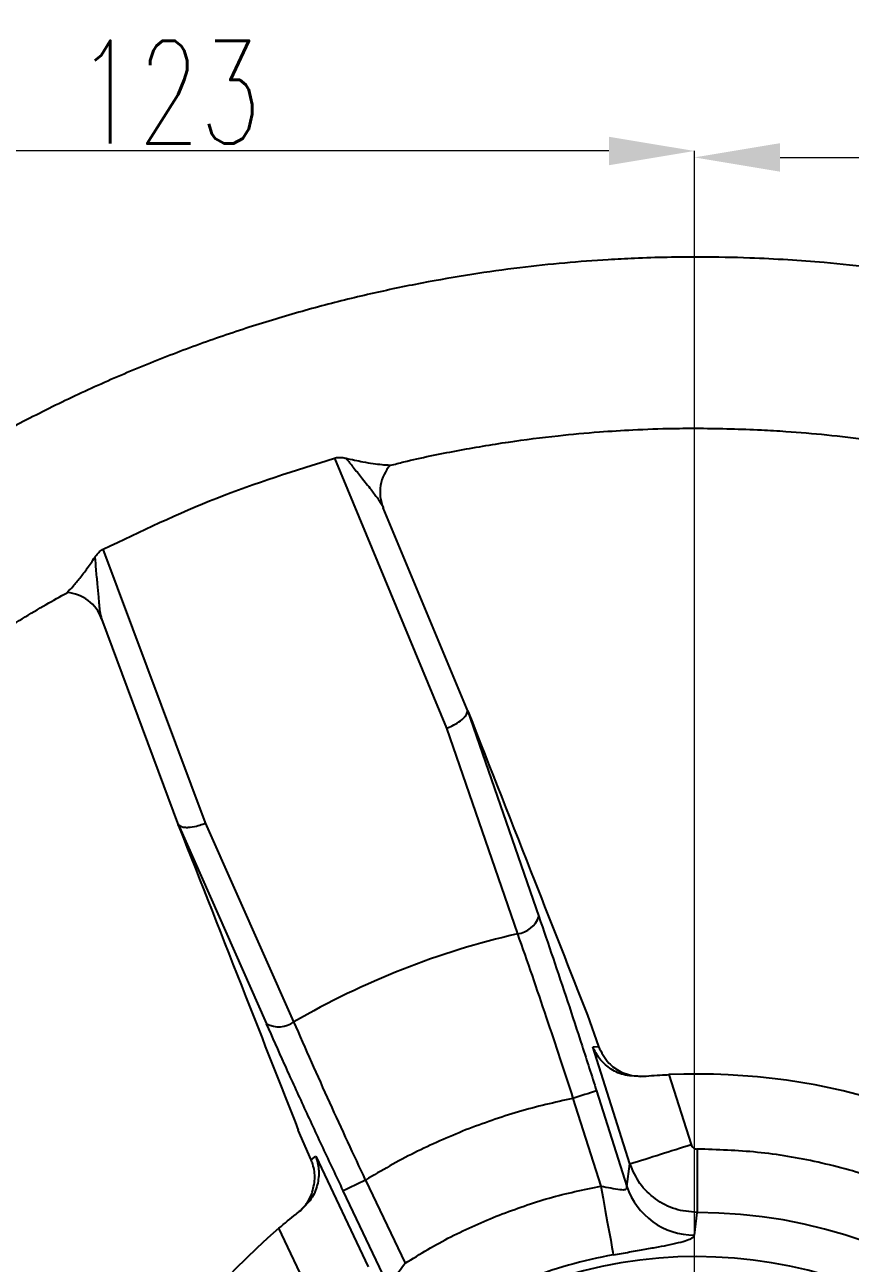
# Model space of a CAD drawing. Header units: millimetres. Extents: x 1852 to 4288, y 681 to 2404.
# Drawn here: x 2824.6 to 2921, y 1180.1 to 1324.8 of the extents above; entities that cross this region are included whole.
import ezdxf

# ---------------------------------------------------------------- set-up
doc = ezdxf.new("R2010")
doc.units = ezdxf.units.MM
doc.layers.add('AM_5', color=3, linetype='Continuous', lineweight=25)
doc.styles.add('SLDTEXTSTYLE1', font='txt.shx', dxfattribs={"width": 0.7, "bigfont": 'gbcbig.shx'})
doc.dimstyles.new('SLDDIMSTYLE12$0', dxfattribs={"dimtxt": 12, "dimasz": 10, "dimexe": 0, "dimexo": 0.0625, "dimgap": 0.875, "dimtad": 1, "dimdec": 1, "dimlfac": 1.8, "dimrnd": 1e-09, "dimzin": 12, "dimdsep": 46, "dimtxsty": 'SLDTEXTSTYLE1', "dimcen": 0.09, "dimdle": 8.16, "dimclrd": 3, "dimclre": 3, "dimadec": 0, "dimazin": 3, "dimtfac": 1, "dimtdec": 1, "dimtofl": 0, "dimtmove": 0, "dimatfit": 3, "dimfxl": 0, "dimfrac": 2, "dimtolj": 1, "dimlwd": 5, "dimlwe": 5, "dimarcsym": 0})

# ---------------------------------------------------------------- blocks, each defined once
blk = doc.blocks.new('*D95')
at = {"layer": 'AM_5', "color": 3, "linetype": 'Continuous', "lineweight": 5, "transparency": 16777216}
for p, q in [((2780.03, 1160.2), (2780.03, 1310.02)), ((2892.8, 1310.02), (2790.03, 1310.02))]:
    blk.add_line(p, q, dxfattribs=at)
at = {"layer": 'AM_5', "color": 3, "lineweight": 5, "transparency": 16777216}
blk.add_line((2902.8, 1125.73), (2902.8, 1310.02), dxfattribs=at)
at = {"layer": 'AM_5', "color": 3, "transparency": 16777216}
for points in [[(2790.03, 1311.68), (2790.03, 1308.35), (2780.03, 1310.02)], [(2892.8, 1311.68), (2892.8, 1308.35), (2902.8, 1310.02)]]:
    blk.add_solid(points, dxfattribs=at)
at = {"layer": 'Defpoints', "color": 0, "transparency": 16777216}
for p in [(2780.03, 1310.02), (2780.03, 1160.13), (2902.8, 1125.67)]:
    blk.add_point(p, dxfattribs=at)
at = {"layer": 'AM_5', "color": 0, "transparency": 16777216, "insert": (2841.41, 1316.89), "char_height": 12, "attachment_point": 5, "style": 'SLDTEXTSTYLE1'}
blk.add_mtext('\\A1;123', dxfattribs=at)
blk = doc.blocks.new('*D96')
at = {"layer": 'AM_5', "color": 3, "lineweight": 5, "transparency": 16777216}
blk.add_line((2902.79, 1126.17), (2902.79, 1309.27), dxfattribs=at)
at = {"layer": 'AM_5', "color": 3, "linetype": 'Continuous', "lineweight": 5, "transparency": 16777216}
for p, q in [((2912.79, 1309.27), (3070.03, 1309.27)), ((3080.03, 1199.96), (3080.03, 1309.27))]:
    blk.add_line(p, q, dxfattribs=at)
at = {"layer": 'AM_5', "color": 3, "transparency": 16777216}
for points in [[(2912.79, 1310.93), (2912.79, 1307.6), (2902.79, 1309.27)], [(3070.03, 1310.93), (3070.03, 1307.6), (3080.03, 1309.27)]]:
    blk.add_solid(points, dxfattribs=at)
at = {"layer": 'Defpoints', "color": 0, "transparency": 16777216}
for p in [(3080.03, 1309.27), (3080.03, 1199.9), (2902.79, 1126.11)]:
    blk.add_point(p, dxfattribs=at)
at = {"layer": 'AM_5', "color": 0, "transparency": 16777216, "insert": (2991.41, 1316.14), "char_height": 12, "attachment_point": 5, "style": 'SLDTEXTSTYLE1'}
blk.add_mtext('\\A1;178', dxfattribs=at)
blk = doc.blocks.new('*D79')
at = {"layer": 'AM_5', "color": 3, "lineweight": 5, "transparency": 16777216}
blk.add_line((3196, 1243.11), (3227.25, 1243.11), dxfattribs=at)
at = {"layer": 'AM_5', "color": 3, "linetype": 'Continuous', "lineweight": 5, "transparency": 16777216}
for p, q in [((3227.25, 1233.11), (3227.25, 1135.67)), ((2902.86, 1125.67), (3227.25, 1125.67))]:
    blk.add_line(p, q, dxfattribs=at)
at = {"layer": 'AM_5', "color": 3, "transparency": 16777216}
for points in [[(3225.58, 1233.11), (3228.91, 1233.11), (3227.25, 1243.11)], [(3225.58, 1135.67), (3228.91, 1135.67), (3227.25, 1125.67)]]:
    blk.add_solid(points, dxfattribs=at)
at = {"layer": 'Defpoints', "color": 0, "transparency": 16777216}
for p in [(3195.94, 1243.11), (2902.8, 1125.67), (3227.25, 1125.67)]:
    blk.add_point(p, dxfattribs=at)
at = {"layer": 'AM_5', "color": 0, "transparency": 16777216, "insert": (3220.37, 1184.39), "char_height": 12, "attachment_point": 5, "rotation": 90, "style": 'SLDTEXTSTYLE1'}
blk.add_mtext('\\A1;115', dxfattribs=at)

msp = doc.modelspace()

# ---------------------------------------------------------------- linework, layer by layer
at = {"color": 7, "linetype": 'Continuous', "lineweight": 25}
for p, q in [((2860.766, 1274.141), (2873.843, 1242.589)), ((2876.37, 1244.479), (2866.456, 1268.322)), ((2845.697, 1231.499), (2833.759, 1263.5)), ((2833.557, 1255.359), (2842.556, 1231.156)), ((2876.282, 1244.663), (2884.62, 1220.558)), ((2873.843, 1242.589), (2882.131, 1218.546)), ((2856.02, 1208.258), (2845.697, 1231.499)), ((2842.495, 1231.351), (2852.824, 1208.03)), ((2890.292, 1209.052), (2891.597, 1205.37)), ((2890.93, 1205.335), (2891.597, 1205.37)), ((2895.265, 1191.681), (2890.93, 1205.335)), ((2894.575, 1202.268), (2895.466, 1201.997)), ((2895.466, 1201.997), (2895.471, 1201.997)), ((2895.471, 1201.997), (2896.92, 1201.905)), ((2899.807, 1202.097), (2902.4, 1193.932)), ((2891.362, 1200.192), (2894.903, 1189.039)), ((2888.611, 1199.325), (2891.867, 1189.071)), ((2858.028, 1192.141), (2856.532, 1195.593)), ((2858.028, 1192.141), (2858.56, 1192.58)), ((2858.56, 1192.58), (2864.703, 1179.639)), ((2894.903, 1189.039), (2895.265, 1191.681)), ((2864.387, 1189.78), (2869, 1180.061)), ((2857.77, 1187.464), (2858.097, 1188.153)), ((2866.798, 1177.965), (2861.78, 1188.536)), ((2857.766, 1187.461), (2857.77, 1187.464)), ((2902.795, 1183.355), (2903.111, 1185.987)), ((2857.94, 1176.414), (2854.267, 1184.153))]:
    msp.add_line(p, q, dxfattribs=at)
at = {"color": 7, "linetype": 'Continuous', "lineweight": 25, "flags": 128}
for points in [[(2903.121, 1193.401), (2903.119, 1192.066), (2903.117, 1190.775), (2903.116, 1189.568), (2903.114, 1188.484), (2903.113, 1187.557), (2903.112, 1186.818), (2903.111, 1186.289), (2903.111, 1185.987)], [(2891.867, 1189.071), (2892.128, 1187.625), (2892.381, 1186.225), (2892.617, 1184.917), (2892.83, 1183.742), (2893.011, 1182.738), (2893.156, 1181.936), (2893.26, 1181.363), (2893.32, 1181.036)]]:
    msp.add_lwpolyline(points, dxfattribs=at)
at = {"color": 7, "linetype": 'Continuous', "lineweight": 25}
for centre, radius, start, end in [((2870.745, 1270.166), 4.668, 137.52481, 203.27152), ((2829.164, 1253.783), 4.668, 19.7383, 85.47923), ((2881.737, 1221.579), 3.058, 277.39752, 340.49784), ((2903.027, 1127.235), 93.672, 102.88972, 120.12054), ((2854.236, 1210.754), 3.068, 242.60529, 305.56074), ((2903.027, 1127.167), 75, 10.54851, 92.46086), ((3011.885, 813.128), 405.394, 107.29542, 107.70302), ((2582.329, 2195.895), 1051.844, 287.308245, 287.715785), ((3048.312, 800.898), 430.183, 115.31225, 115.69693), ((2902.764, 1191.632), 8.277, 198.25, 270.21482), ((2903.027, 1127.178), 58.809, 13.09228, 89.91829), ((2903.027, 1127.167), 75, 130.5515, 212.46111), ((2903.027, 1127.258), 53.574, 308.26934, 171.50515), ((2903.027, 1127.241), 54.664, 100.22856, 122.78193)]:
    msp.add_arc(centre, radius, start, end, dxfattribs=at)
for points, knots in [([(2902.594, 956.935), (2905.154, 956.96), (2908.734, 956.995), (2914.004, 957.274), (2918.468, 957.609), (2923.784, 958.175), (2929.353, 958.948), (2935.167, 959.958), (2941.138, 961.214), (2947.214, 962.725), (2953.352, 964.495), (2959.517, 966.53), (2965.681, 968.829), (2971.817, 971.394), (2977.906, 974.225), (2983.925, 977.319), (2989.858, 980.673), (2995.687, 984.285), (3001.397, 988.151), (3006.972, 992.265), (3012.4, 996.622), (3017.665, 1001.216), (3022.757, 1006.041), (3027.661, 1011.089), (3032.368, 1016.352), (3036.866, 1021.822), (3041.144, 1027.49), (3045.193, 1033.347), (3049.003, 1039.384), (3052.564, 1045.589), (3055.87, 1051.954), (3058.91, 1058.467), (3061.68, 1065.116), (3064.17, 1071.89), (3066.375, 1078.778), (3068.29, 1085.767), (3069.909, 1092.844), (3071.226, 1099.998), (3072.239, 1107.215), (3072.944, 1114.482), (3073.337, 1121.786), (3073.415, 1129.114), (3073.178, 1136.452), (3072.624, 1143.787), (3071.752, 1151.105), (3070.562, 1158.392), (3069.054, 1165.634), (3067.229, 1172.819), (3065.088, 1179.932), (3062.634, 1186.959), (3059.87, 1193.888), (3056.797, 1200.704), (3053.42, 1207.395), (3049.742, 1213.947), (3045.768, 1220.347), (3041.503, 1226.582), (3036.952, 1232.64), (3032.12, 1238.508), (3027.013, 1244.175), (3021.637, 1249.627), (3016.19, 1254.675), (3010.717, 1259.327), (3005.258, 1263.597), (2999.633, 1267.639), (2993.852, 1271.447), (2987.924, 1275.016), (2981.862, 1278.338), (2975.676, 1281.408), (2969.38, 1284.221), (2962.986, 1286.773), (2956.511, 1289.059), (2949.973, 1291.076), (2943.398, 1292.818), (2936.825, 1294.283), (2930.331, 1295.465), (2924.042, 1296.362), (2918.518, 1296.945), (2913.635, 1297.313), (2908.811, 1297.552), (2902.837, 1297.67), (2897.32, 1297.559), (2892.051, 1297.287), (2887.587, 1296.95), (2882.27, 1296.385), (2876.701, 1295.612), (2870.888, 1294.602), (2864.917, 1293.345), (2858.841, 1291.835), (2852.703, 1290.064), (2846.538, 1288.03), (2840.374, 1285.73), (2834.237, 1283.165), (2828.149, 1280.335), (2822.13, 1277.241), (2816.197, 1273.886), (2810.368, 1270.274), (2804.658, 1266.409), (2799.082, 1262.295), (2793.655, 1257.937), (2788.389, 1253.343), (2783.298, 1248.519), (2778.393, 1243.471), (2773.686, 1238.208), (2769.189, 1232.738), (2764.91, 1227.07), (2760.862, 1221.213), (2757.052, 1215.176), (2753.49, 1208.97), (2750.185, 1202.605), (2747.143, 1196.093), (2744.381, 1189.442), (2742.044, 1183.16), (2740.765, 1179.055), (2740.202, 1177.246)], [0, 0, 0, 0, 0.01020738, 0.01427401, 0.02103699, 0.02805607, 0.03558666, 0.0434511, 0.05157826, 0.05991132, 0.06840986, 0.07704394, 0.08579098, 0.09463359, 0.10355821, 0.11255405, 0.12161242, 0.13072624, 0.1398897, 0.14909794, 0.15834689, 0.16763314, 0.17695375, 0.18630622, 0.19568842, 0.20509849, 0.21453484, 0.22399606, 0.23348097, 0.24298851, 0.25251779, 0.26206801, 0.27163852, 0.28122873, 0.29083816, 0.30046642, 0.31011319, 0.31977821, 0.32946132, 0.33916239, 0.34888138, 0.35861831, 0.36837328, 0.37814642, 0.38793798, 0.39774825, 0.40757761, 0.41742653, 0.42729557, 0.4371854, 0.4470968, 0.45703069, 0.46698816, 0.47697044, 0.48697902, 0.49701559, 0.50708218, 0.51718117, 0.52731537, 0.53748817, 0.54770366, 0.5569145, 0.56612256, 0.57532659, 0.5845258, 0.59371913, 0.60290519, 0.61208206, 0.62124705, 0.63039624, 0.63952364, 0.64861966, 0.65766788, 0.66663751, 0.67546331, 0.68397889, 0.69196332, 0.69760555, 0.70350123, 0.71121989, 0.72142727, 0.72549391, 0.73225688, 0.73927596, 0.74680655, 0.754671, 0.76279816, 0.77113122, 0.77962976, 0.78826384, 0.79701087, 0.80585349, 0.81477811, 0.82377394, 0.83283231, 0.84194614, 0.85110959, 0.86031783, 0.86956679, 0.87885303, 0.88817364, 0.89752611, 0.90690831, 0.91631839, 0.92575473, 0.93521596, 0.94470086, 0.95420841, 0.96373768, 0.97328791, 0.98285841, 0.99244862, 1, 1, 1, 1]), ([(2867.31, 1273.294), (2867.825, 1273.428), (2870.373, 1274.09), (2874.97, 1275.014), (2880.975, 1276.042), (2886.543, 1276.749), (2891.388, 1277.196), (2895.858, 1277.473), (2899.763, 1277.611), (2902.362, 1277.621), (2903.41, 1277.624)], [0, 0, 0, 0, 0.0437848, 0.2166657, 0.3856416, 0.5451731, 0.6784691, 0.7860719, 0.9137261, 1, 1, 1, 1]), ([(2903.41, 1277.624), (2905.811, 1277.587), (2909.169, 1277.535), (2914.112, 1277.231), (2918.301, 1276.874), (2923.288, 1276.283), (2928.509, 1275.483), (2933.955, 1274.445), (2939.543, 1273.162), (2945.223, 1271.623), (2950.951, 1269.825), (2956.694, 1267.765), (2962.425, 1265.441), (2968.117, 1262.853), (2973.749, 1260.003), (2979.301, 1256.893), (2984.754, 1253.527), (2990.091, 1249.907), (2995.297, 1246.04), (3000.356, 1241.932), (3005.254, 1237.587), (3009.977, 1233.015), (3014.513, 1228.221), (3018.849, 1223.216), (3022.974, 1218.007), (3026.876, 1212.603), (3030.545, 1207.016), (3033.972, 1201.255), (3037.146, 1195.331), (3040.06, 1189.256), (3042.704, 1183.041), (3045.072, 1176.699), (3047.157, 1170.242), (3048.952, 1163.683), (3050.452, 1157.034), (3051.65, 1150.31), (3052.547, 1143.525), (3053.122, 1136.691), (3053.397, 1130.624), (3053.345, 1126.84), (3053.324, 1125.347)], [0, 0, 0, 0, 0.0302952, 0.0423856, 0.0624901, 0.08336, 0.1057536, 0.1291426, 0.1533151, 0.1781023, 0.2033838, 0.2290707, 0.2550958, 0.2814075, 0.3079654, 0.3347376, 0.3616982, 0.3888263, 0.4161047, 0.4435189, 0.4710571, 0.4987089, 0.526466, 0.5543209, 0.5822674, 0.6103001, 0.6384144, 0.6666062, 0.6948723, 0.7232096, 0.7516156, 0.7800883, 0.8086258, 0.8372268, 0.86589, 0.8946146, 0.9234, 0.9522458, 0.9811519, 1, 1, 1, 1]), ([(2833.759, 1263.5), (2838.134, 1265.595), (2846.883, 1269.785), (2856.138, 1272.689), (2860.766, 1274.141)], [0, 0, 0, 0, 0.5000005, 1, 1, 1, 1]), ([(2860.766, 1274.141), (2860.927, 1274.173), (2861.32, 1274.251), (2861.768, 1274.194), (2862.033, 1274.136), (2862.102, 1274.122)], [0, 0, 0, 0, 0.341269, 0.8293072, 1, 1, 1, 1]), ([(2862.102, 1274.122), (2862.774, 1273.974), (2864.3, 1273.638), (2865.999, 1273.401), (2866.997, 1273.326), (2867.279, 1273.321), (2867.305, 1273.319), (2867.302, 1273.319), (2867.302, 1273.319)], [0, 0, 0, 0, 0.2966806, 0.6733316, 0.8397548, 0.9603625, 0.9947799, 1, 1, 1, 1]), ([(2862.102, 1274.122), (2862.384, 1273.772), (2862.998, 1273.012), (2863.985, 1271.774), (2864.82, 1270.735), (2865.421, 1269.949), (2865.758, 1269.49), (2866.058, 1269.053), (2866.312, 1268.649), (2866.413, 1268.422), (2866.456, 1268.322)], [0, 0, 0, 0, 0.1610867, 0.3498451, 0.5866141, 0.6799431, 0.7629076, 0.8357476, 0.9281628, 1, 1, 1, 1]), ([(2832.778, 1262.549), (2832.893, 1262.71), (2833.098, 1262.999), (2833.454, 1263.327), (2833.685, 1263.458), (2833.759, 1263.5)], [0, 0, 0, 0, 0.4617935, 0.8273361, 1, 1, 1, 1]), ([(2829.532, 1258.436), (2829.531, 1258.436), (2829.523, 1258.431), (2829.679, 1258.576), (2830.228, 1259.16), (2831.018, 1260.107), (2831.887, 1261.25), (2832.481, 1262.117), (2832.778, 1262.549)], [0, 0, 0, 0, 0.0052395, 0.1256641, 0.3267214, 0.5479449, 0.7742384, 1, 1, 1, 1]), ([(2832.778, 1262.549), (2832.812, 1262.07), (2832.885, 1261.021), (2833.053, 1259.449), (2833.191, 1257.785), (2833.309, 1256.297), (2833.485, 1255.633), (2833.557, 1255.359)], [0, 0, 0, 0, 0.1729775, 0.3788008, 0.583252, 0.8278203, 1, 1, 1, 1]), ([(2794.443, 1023.343), (2793.482, 1024.343), (2790.993, 1026.936), (2787.211, 1031.349), (2783.08, 1036.552), (2779.179, 1041.957), (2775.509, 1047.544), (2772.083, 1053.305), (2768.909, 1059.228), (2765.995, 1065.304), (2763.35, 1071.518), (2760.982, 1077.861), (2758.898, 1084.318), (2757.103, 1090.877), (2755.603, 1097.525), (2754.404, 1104.249), (2753.51, 1111.035), (2752.924, 1117.869), (2752.651, 1124.737), (2752.692, 1131.624), (2753.049, 1138.517), (2753.724, 1145.401), (2754.718, 1152.261), (2756.029, 1159.083), (2757.658, 1165.852), (2759.604, 1172.554), (2761.864, 1179.173), (2764.436, 1185.697), (2767.317, 1192.11), (2770.503, 1198.397), (2773.991, 1204.546), (2777.776, 1210.542), (2781.852, 1216.371), (2786.215, 1222.02), (2790.859, 1227.476), (2795.778, 1232.725), (2800.787, 1237.581), (2805.842, 1242.053), (2810.901, 1246.151), (2816.127, 1250.027), (2821.521, 1253.658), (2825.997, 1256.456), (2828.722, 1257.952), (2829.548, 1258.406)], [0, 0, 0, 0, 0.0151775, 0.0393292, 0.0635604, 0.0878663, 0.1122429, 0.1366868, 0.161195, 0.1857649, 0.2103945, 0.2350819, 0.2598255, 0.2846241, 0.3094766, 0.3343824, 0.3593409, 0.3843518, 0.409415, 0.4345306, 0.4596989, 0.4849206, 0.5101965, 0.5355275, 0.5609152, 0.5863611, 0.6118672, 0.6374358, 0.6630699, 0.6887726, 0.714548, 0.7404006, 0.7663359, 0.7923603, 0.8184816, 0.8447092, 0.8710544, 0.8948026, 0.918543, 0.942272, 0.9659875, 0.9896862, 1, 1, 1, 1]), ([(2873.843, 1242.589), (2873.879, 1242.602), (2873.984, 1242.64), (2874.329, 1242.777), (2874.958, 1243.077), (2875.579, 1243.498), (2875.977, 1243.89), (2876.257, 1244.269), (2876.272, 1244.508), (2876.282, 1244.663)], [0, 0, 0, 0, 0.0260711, 0.0753359, 0.2510277, 0.500322, 0.632163, 0.7609985, 1, 1, 1, 1]), ([(2876.282, 1244.663), (2876.281, 1244.669), (2876.28, 1244.683), (2876.29, 1244.67), (2876.319, 1244.606), (2876.35, 1244.528), (2876.37, 1244.479)], [0, 0, 0, 0, 0.1147934, 0.2642503, 0.5426543, 1, 1, 1, 1]), ([(2876.37, 1244.479), (2878.961, 1237.885), (2883.588, 1226.11), (2888.244, 1214.264), (2890.292, 1209.052)], [0, 0, 0, 0, 0.5600004, 1, 1, 1, 1]), ([(2842.495, 1231.351), (2842.609, 1231.244), (2842.783, 1231.08), (2843.248, 1230.994), (2843.806, 1230.979), (2844.548, 1231.095), (2845.214, 1231.305), (2845.559, 1231.44), (2845.662, 1231.484), (2845.697, 1231.499)], [0, 0, 0, 0, 0.2389954, 0.3678324, 0.4996781, 0.7489725, 0.9246805, 0.9739408, 1, 1, 1, 1]), ([(2842.556, 1231.156), (2842.542, 1231.191), (2842.514, 1231.265), (2842.488, 1231.337), (2842.483, 1231.363), (2842.487, 1231.362), (2842.493, 1231.353), (2842.495, 1231.351)], [0, 0, 0, 0, 0.3325712, 0.6879646, 0.8313814, 0.949784, 1, 1, 1, 1]), ([(2842.556, 1231.156), (2845.157, 1224.537), (2849.802, 1212.717), (2854.475, 1200.825), (2856.532, 1195.593)], [0, 0, 0, 0, 0.5600002, 1, 1, 1, 1]), ([(2884.62, 1220.558), (2885.173, 1218.95), (2886.279, 1215.731), (2887.973, 1210.661), (2889.676, 1205.47), (2890.798, 1201.955), (2891.362, 1200.192)], [0, 0, 0, 0, 0.2492462, 0.4987214, 0.7485201, 1, 1, 1, 1]), ([(2882.131, 1218.546), (2882.694, 1216.933), (2883.8, 1213.766), (2885.464, 1208.867), (2887.067, 1204.062), (2888.103, 1200.882), (2888.611, 1199.325)], [0, 0, 0, 0, 0.2645644, 0.5194287, 0.7645782, 1, 1, 1, 1]), ([(2861.78, 1188.536), (2860.989, 1190.21), (2859.413, 1193.546), (2857.118, 1198.503), (2854.9, 1203.367), (2853.516, 1206.476), (2852.824, 1208.03)], [0, 0, 0, 0, 0.2514799, 0.5012785, 0.7507527, 1, 1, 1, 1]), ([(2864.387, 1189.78), (2863.696, 1191.265), (2862.285, 1194.297), (2860.181, 1198.905), (2858.057, 1203.623), (2856.708, 1206.694), (2856.02, 1208.258)], [0, 0, 0, 0, 0.2354209, 0.48057, 0.7354347, 1, 1, 1, 1]), ([(2896.53, 1201.886), (2895.83, 1201.912), (2894.43, 1201.962), (2892.837, 1202.829), (2891.618, 1203.95), (2891.159, 1204.873), (2890.93, 1205.335)], [0, 0, 0, 0, 0.2499493, 0.4997481, 0.749457, 1, 1, 1, 1]), ([(2891.597, 1205.37), (2891.936, 1204.692), (2892.521, 1203.522), (2893.78, 1202.615), (2894.45, 1202.323), (2894.575, 1202.268)], [0, 0, 0, 0, 0.5280154, 0.9113192, 1, 1, 1, 1]), ([(2896.53, 1201.886), (2897.365, 1201.951), (2898.434, 1202.035), (2899.56, 1202.086), (2899.807, 1202.097)], [0, 0, 0, 0, 0.7808444, 1, 1, 1, 1]), ([(2902.4, 1193.932), (2902.431, 1193.858), (2902.494, 1193.71), (2902.667, 1193.54), (2902.881, 1193.423), (2903.041, 1193.408), (2903.121, 1193.401)], [0, 0, 0, 0, 0.2501498, 0.4993715, 0.7492584, 1, 1, 1, 1]), ([(2858.56, 1192.58), (2858.707, 1192.085), (2858.999, 1191.097), (2858.87, 1189.445), (2858.294, 1187.723), (2857.304, 1186.731), (2856.808, 1186.234)], [0, 0, 0, 0, 0.2505534, 0.5002592, 0.7500542, 1, 1, 1, 1]), ([(2967.541, 1142.168), (2966.94, 1144.435), (2965.725, 1149.02), (2962.953, 1155.671), (2959.438, 1162.148), (2955.123, 1168.304), (2950.062, 1174.011), (2944.347, 1179.121), (2938.082, 1183.538), (2931.383, 1187.184), (2924.413, 1190.003), (2917.311, 1191.969), (2910.207, 1193.173), (2905.466, 1193.325), (2903.121, 1193.401)], [0, 0, 0, 0, 0.079193, 0.1601594, 0.2427828, 0.3278545, 0.4136411, 0.5, 0.5863536, 0.6721403, 0.7572171, 0.8398354, 0.9208043, 1, 1, 1, 1]), ([(2858.097, 1188.153), (2858.258, 1188.743), (2858.579, 1189.92), (2858.368, 1191.275), (2858.096, 1191.969), (2858.028, 1192.141)], [0, 0, 0, 0, 0.4303315, 0.858978, 1, 1, 1, 1]), ([(2903.111, 1185.987), (2902.244, 1186.069), (2900.511, 1186.232), (2898.185, 1187.476), (2896.288, 1189.3), (2895.606, 1190.887), (2895.265, 1191.681)], [0, 0, 0, 0, 0.2503671, 0.5005248, 0.7501034, 1, 1, 1, 1]), ([(2891.867, 1189.071), (2892.268, 1189.001), (2893.059, 1188.864), (2893.932, 1188.685), (2894.466, 1188.64), (2894.752, 1188.678), (2894.915, 1188.806), (2894.907, 1188.96), (2894.903, 1189.039)], [0, 0, 0, 0, 0.2616178, 0.5161546, 0.6376198, 0.7555299, 0.8740541, 1, 1, 1, 1]), ([(2856.501, 1185.978), (2856.862, 1186.31), (2857.347, 1186.756), (2857.681, 1187.318), (2857.766, 1187.461)], [0, 0, 0, 0, 0.7449704, 1, 1, 1, 1]), ([(2854.267, 1184.153), (2854.946, 1184.723), (2855.815, 1185.453), (2856.63, 1186.094), (2856.808, 1186.234)], [0, 0, 0, 0, 0.7808005, 1, 1, 1, 1]), ([(2893.32, 1181.036), (2893.955, 1181.15), (2895.24, 1181.38), (2897.027, 1181.696), (2898.629, 1181.981), (2900.065, 1182.258), (2901.274, 1182.536), (2902.134, 1182.814), (2902.671, 1183.085), (2902.753, 1183.263), (2902.795, 1183.355)], [0, 0, 0, 0, 0.1222892, 0.2475486, 0.3637592, 0.4805658, 0.6189284, 0.7530679, 0.8736947, 1, 1, 1, 1]), ([(2866.798, 1177.965), (2866.849, 1177.905), (2866.949, 1177.787), (2867.155, 1177.804), (2867.392, 1177.972), (2867.752, 1178.369), (2868.269, 1179.095), (2868.754, 1179.736), (2869, 1180.061)], [0, 0, 0, 0, 0.1251651, 0.2440023, 0.362149, 0.4834229, 0.7377951, 1, 1, 1, 1])]:
    msp.add_open_spline(points, degree=3, knots=knots, dxfattribs=at)
for points in [[(2888.611, 1199.325), (2886.48, 1198.849), (2882.219, 1197.898), (2878.122, 1196.388), (2876.073, 1195.633)], [(2876.073, 1195.633), (2874.06, 1194.788), (2870.034, 1193.098), (2866.27, 1190.886), (2864.387, 1189.78)], [(2879.989, 1185.695), (2881.927, 1186.404), (2885.803, 1187.822), (2889.846, 1188.655), (2891.867, 1189.071)], [(2869, 1180.061), (2870.762, 1181.135), (2874.286, 1183.285), (2878.088, 1184.891), (2879.989, 1185.695)]]:
    msp.add_open_spline(points, degree=3, dxfattribs=at)

# ---------------------------------------------------------------- dimensions: what is measured, and where the dimension line sits
at = {"layer": 'AM_5'}
for base, p1, p2, angle, text, picture, middle in [((2780.026, 1310.017), (2902.801, 1125.667), (2780.026, 1160.133), 360, '123', '*D95', (2841.414, 1316.892)), ((3080.026, 1309.266), (2902.786, 1126.106), (3080.026, 1199.901), 360, '178', '*D96', (2991.406, 1316.141)), ((3227.246, 1125.667), (3195.935, 1243.11), (2902.801, 1125.667), 90, '115', '*D79', (3220.371, 1184.389))]:
    dim = msp.add_linear_dim(base=base, p1=p1, p2=p2, angle=angle, text=text, dimstyle='SLDDIMSTYLE12$0', override={"dimlfac": 1, "dimpost": ''}, dxfattribs=at)
    dim.commit()
    dim.dimension.update_dxf_attribs({"geometry": picture, "text_midpoint": middle})

doc.saveas('drawing.dxf')
